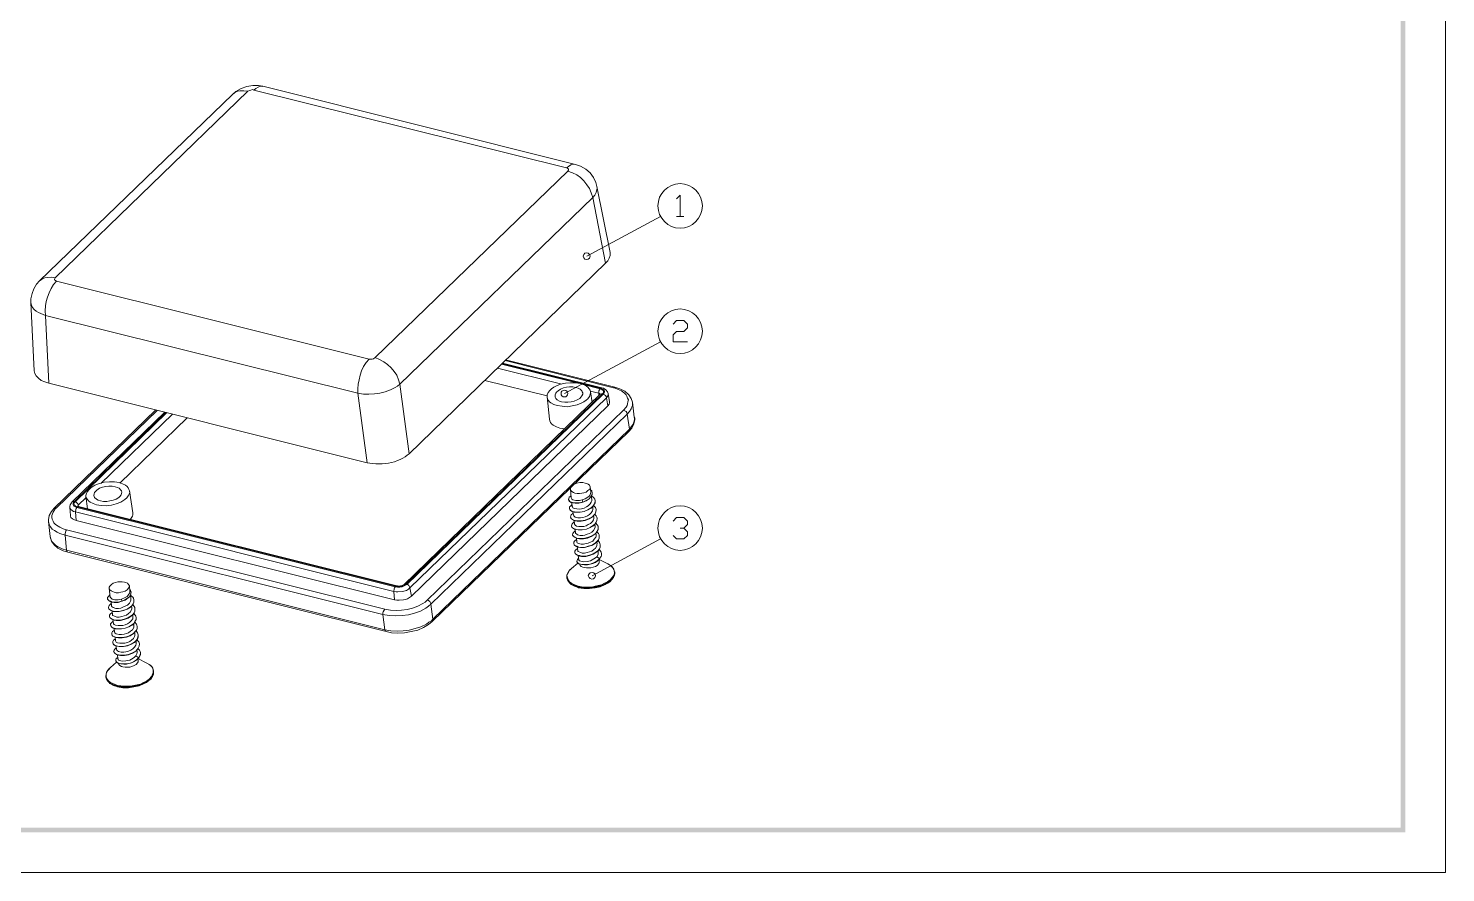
# Model space of a CAD drawing. Header units: millimetres. Extents: x 7 to 289, y 10 to 206.
# Drawn here: x 128.3 to 288.7, y 10.4 to 105.9 of the extents above; entities that cross this region are included whole.
import ezdxf

# ---------------------------------------------------------------- set-up
doc = ezdxf.new("R2010")
doc.units = ezdxf.units.MM

msp = doc.modelspace()

# ---------------------------------------------------------------- hatches: boundary and pattern name
h = msp.add_hatch(color=7)
h.dxf.hatch_style = 2
h.paths.add_polyline_path([(284.133572, 201.540886), (283.625572, 201.032886), (284.133572, 14.977992)])
h = msp.add_hatch(color=7)
h.dxf.hatch_style = 2
h.paths.add_polyline_path([(283.625572, 201.032886), (284.133572, 14.977992), (283.625572, 15.485992)])
h = msp.add_hatch(color=7)
h.dxf.hatch_style = 2
h.paths.add_polyline_path([(284.133572, 14.977992), (283.625572, 15.485992), (11.888011, 14.977992)])
h = msp.add_hatch(color=7)
h.dxf.hatch_style = 2
h.paths.add_polyline_path([(283.625572, 15.485992), (11.888011, 14.977992), (11.888011, 15.485992)])

# ---------------------------------------------------------------- linework, layer by layer
at = {"color": 7, "lineweight": 0}
for points in [[(7.062011, 10.405992), (288.705678, 10.405992), (288.705678, 206.112992), (7.062011, 206.112992)], [(192.947572, 45.881219), (192.947572, 45.923553)]]:
    msp.add_lwpolyline(points, close=True, dxfattribs=at)
for points in [[(151.418572, 98.416886), (129.574572, 77.334886)], [(153.154239, 98.797886), (131.352572, 77.673553)], [(154.847572, 99.348219), (154.339572, 99.432886), (153.704572, 99.432886), (153.027239, 99.305886), (152.392239, 99.094219), (151.799572, 98.755553), (151.418572, 98.416886)], [(153.154239, 98.797886), (152.688572, 98.840219), (152.222906, 98.840219), (152.011239, 98.797886), (151.799572, 98.713219), (151.587906, 98.586219), (151.418572, 98.416886)], [(153.831572, 98.924886), (153.662239, 98.967219), (153.492906, 98.924886), (153.323572, 98.882553), (153.154239, 98.797886)], [(153.831572, 98.924886), (154.043239, 99.094219), (154.297239, 99.263553), (154.593572, 99.348219), (154.847572, 99.305886)], [(189.222239, 90.119553), (153.831572, 98.924886)], [(154.847572, 99.348219), (190.238239, 90.500553)], [(189.222239, 90.119553), (189.433906, 90.288886), (189.687906, 90.458219), (189.941906, 90.542886), (190.238239, 90.500553)], [(189.349239, 89.738553), (189.433906, 89.865553), (189.433906, 89.992553), (189.306906, 90.077219), (189.222239, 90.119553)], [(192.651239, 88.002886), (192.524239, 88.468553), (192.270239, 89.018886), (191.889239, 89.569219), (191.381239, 89.992553), (190.788572, 90.331219), (190.238239, 90.500553)], [(167.547572, 68.656553), (189.349239, 89.738553)], [(189.349239, 89.738553), (189.899572, 89.569219), (190.365239, 89.315219), (190.788572, 89.018886), (191.169572, 88.637886), (191.508239, 88.214553), (191.804572, 87.791219), (192.016239, 87.283219), (192.185572, 86.775219)], [(170.341572, 65.650886), (192.185572, 86.775219)], [(192.185572, 86.775219), (192.397239, 87.029219), (192.566572, 87.325553), (192.651239, 87.664219), (192.693572, 87.833553), (192.651239, 88.002886)], [(192.185572, 86.775219), (193.624906, 79.324553)], [(192.651239, 88.002886), (194.132906, 80.552219)], [(193.624906, 79.324553), (193.878906, 79.620886), (194.048239, 79.917219), (194.132906, 80.213553), (194.132906, 80.552219)], [(171.399906, 57.776886), (193.624906, 79.324553)], [(129.574572, 77.334886), (129.235906, 76.953886), (128.939572, 76.445886), (128.727906, 75.895553), (128.600906, 75.302886), (128.600906, 74.879553)], [(131.352572, 77.673553), (130.886906, 77.758219), (130.421239, 77.715886), (130.167239, 77.673553), (129.955572, 77.588886), (129.743906, 77.461886), (129.574572, 77.334886)], [(131.479572, 77.292553), (131.140906, 76.911553), (130.886906, 76.488219), (130.675239, 75.980219), (130.463572, 75.514553), (130.336572, 75.006553), (130.251906, 74.498553), (130.209572, 73.948219), (130.251906, 73.440219)], [(131.352572, 77.673553), (131.267906, 77.546553), (131.267906, 77.461886), (131.394906, 77.377219), (131.479572, 77.292553)], [(131.479572, 77.292553), (166.870239, 68.487219)], [(128.600906, 74.879553), (128.643239, 74.583219), (128.770239, 74.329219), (128.981906, 74.117553), (129.193572, 73.905886), (129.447572, 73.778886), (129.701572, 73.651886), (130.251906, 73.440219)], [(128.600906, 74.879553), (128.981906, 67.174886)], [(130.251906, 73.440219), (165.600239, 64.634886)], [(130.251906, 73.440219), (130.632906, 65.777886)], [(166.870239, 68.487219), (166.531572, 68.106219), (166.235239, 67.640553), (166.023572, 67.174886), (165.854239, 66.666886), (165.727239, 66.158886), (165.642572, 65.650886), (165.600239, 65.142886), (165.600239, 64.634886)], [(166.870239, 68.487219), (167.039572, 68.487219), (167.208906, 68.487219), (167.378239, 68.529553), (167.547572, 68.656553)], [(167.547572, 68.656553), (168.055572, 68.444886), (168.521239, 68.190886), (168.944572, 67.894553), (169.367906, 67.513553), (169.706572, 67.090219), (170.002906, 66.666886), (170.214572, 66.158886), (170.341572, 65.650886)], [(181.390572, 67.471219), (188.671906, 65.650886)], [(181.856239, 67.936886), (190.534572, 65.777886)], [(193.074572, 65.185219), (181.898572, 67.979219)], [(193.201572, 65.227553), (181.983239, 68.021553)], [(194.513906, 65.227553), (182.279572, 68.317886)], [(194.683239, 65.312219), (182.321906, 68.402553)], [(128.981906, 67.174886), (129.024239, 66.878553), (129.193572, 66.582219), (129.447572, 66.328219), (129.743906, 66.074219), (130.167239, 65.904886), (130.632906, 65.777886)], [(166.658572, 56.760886), (130.632906, 65.777886)], [(187.020906, 64.338553), (179.951239, 66.074219)], [(190.746239, 65.735553), (190.195906, 65.820219), (189.645572, 65.820219), (189.095239, 65.777886), (188.544906, 65.650886), (187.994572, 65.439219), (187.782906, 65.312219), (187.528906, 65.142886), (187.317239, 64.931219), (187.147906, 64.719553), (187.020906, 64.465553), (187.020906, 64.211553)], [(165.600239, 64.634886), (166.235239, 64.507886), (166.827906, 64.507886), (167.462906, 64.550219), (168.097906, 64.634886), (168.690572, 64.804219), (169.283239, 65.015886), (169.833572, 65.269886), (170.087572, 65.439219), (170.341572, 65.650886)], [(165.600239, 64.634886), (166.658572, 56.760886)], [(170.341572, 65.650886), (171.399906, 57.776886)], [(193.032239, 64.507886), (170.807239, 42.960219)], [(193.286239, 64.550219), (171.061239, 43.044886)], [(171.145906, 43.002553), (193.370906, 64.507886)], [(187.020906, 64.211553), (187.063239, 63.999886), (187.147906, 63.830553), (187.274906, 63.661219), (187.444239, 63.534219), (187.782906, 63.364886), (188.163906, 63.237886)], [(187.274906, 61.713886), (187.020906, 64.211553)], [(190.280572, 65.269886), (189.941906, 65.354553), (189.560906, 65.354553), (189.222239, 65.312219), (188.883572, 65.227553), (188.544906, 65.100553), (188.248572, 64.888886), (188.079239, 64.761886), (187.994572, 64.634886), (187.909906, 64.465553), (187.909906, 64.296219)], [(187.909906, 64.296219), (187.909906, 64.169219), (187.994572, 64.042219), (188.163906, 63.872886), (188.417906, 63.745886), (188.629572, 63.661219)], [(188.163906, 63.237886), (188.714239, 63.153219), (189.306906, 63.110886), (189.857239, 63.195553), (190.407572, 63.322553), (190.957906, 63.534219), (191.169572, 63.661219), (191.423572, 63.830553), (191.635239, 63.999886), (191.804572, 64.253886), (191.889239, 64.507886), (191.931572, 64.634886), (191.931572, 64.804219)], [(188.629572, 63.661219), (189.010572, 63.618886), (189.349239, 63.618886), (189.730239, 63.661219), (190.068906, 63.745886), (190.407572, 63.872886), (190.703906, 64.042219), (190.830906, 64.169219), (190.957906, 64.338553), (191.042572, 64.507886), (191.042572, 64.677219)], [(191.042572, 64.677219), (191.000239, 64.804219), (190.957906, 64.888886), (190.746239, 65.100553), (190.534572, 65.185219), (190.280572, 65.269886)], [(191.931572, 64.804219), (191.889239, 64.973553), (191.762239, 65.142886), (191.635239, 65.312219), (191.465906, 65.439219), (191.127239, 65.608553), (190.746239, 65.735553)], [(190.957906, 65.650886), (193.032239, 65.142886)], [(191.889239, 64.846553), (192.862906, 64.634886)], [(192.100906, 63.576553), (191.931572, 64.804219)], [(193.032239, 65.142886), (192.947572, 65.015886), (192.862906, 64.888886), (192.862906, 64.634886)], [(192.862906, 64.634886), (192.947572, 64.592553), (193.032239, 64.507886)], [(192.862906, 64.634886), (192.862906, 64.338553)], [(193.032239, 65.142886), (193.201572, 65.058219), (193.370906, 64.931219), (193.413239, 64.846553), (193.413239, 64.719553), (193.370906, 64.634886), (193.286239, 64.550219)], [(193.286239, 64.550219), (193.159239, 64.550219), (193.032239, 64.507886)], [(193.074572, 64.507886), (193.032239, 64.507886)], [(193.074572, 65.185219), (193.116906, 65.227553), (193.201572, 65.227553)], [(193.286239, 65.100553), (193.074572, 65.185219)], [(194.090572, 63.661219), (193.921239, 64.592553), (193.836572, 64.804219), (193.667239, 65.015886), (193.413239, 65.185219), (193.201572, 65.227553)], [(193.370906, 64.507886), (193.455572, 64.677219), (193.497906, 64.804219), (193.455572, 64.973553), (193.286239, 65.100553)], [(193.370906, 64.507886), (193.497906, 64.465553), (193.624906, 64.380886), (193.709572, 64.253886), (193.751906, 64.126886)], [(193.751906, 64.126886), (193.878906, 64.338553), (193.921239, 64.465553), (193.921239, 64.592553)], [(194.513906, 65.227553), (194.598572, 65.312219), (194.683239, 65.312219)], [(194.640906, 65.227553), (194.513906, 65.227553)], [(195.656906, 62.729886), (195.953239, 63.068553), (196.080239, 63.237886), (196.122572, 63.449553), (196.164906, 63.661219), (196.207239, 63.872886), (196.122572, 64.084553), (196.037906, 64.296219), (195.953239, 64.465553), (195.783906, 64.634886), (195.445239, 64.888886), (195.064239, 65.058219), (194.640906, 65.227553)], [(196.672906, 63.618886), (196.545906, 64.042219), (196.249572, 64.465553), (195.826239, 64.846553), (195.233572, 65.142886), (194.683239, 65.312219)], [(142.697906, 62.729886), (131.225572, 51.638553)], [(142.867239, 62.687553), (131.479572, 51.680886)], [(171.484572, 42.621553), (193.751906, 64.126886)], [(193.878906, 63.195553), (171.653906, 41.690219)], [(173.431906, 41.224553), (195.656906, 62.729886)], [(193.878906, 63.195553), (193.751906, 64.126886)], [(194.090572, 63.661219), (194.090572, 63.534219), (194.048239, 63.407219), (193.878906, 63.195553)], [(195.656906, 62.729886), (195.826239, 62.645219), (195.953239, 62.560553), (196.037906, 62.433553), (196.080239, 62.264219)], [(196.080239, 62.264219), (196.334239, 62.560553), (196.545906, 62.856886), (196.672906, 63.237886), (196.672906, 63.407219), (196.672906, 63.618886)], [(196.884572, 61.925553), (196.672906, 63.618886)], [(143.756239, 62.475886), (133.257572, 52.358219)], [(143.883239, 62.433553), (133.511572, 52.400553)], [(133.596239, 52.358219), (143.967906, 62.433553)], [(136.517239, 54.432553), (144.602906, 62.264219)], [(146.296239, 61.840886), (138.676239, 54.474886)], [(173.855239, 40.758886), (196.080239, 62.264219)], [(187.274906, 61.713886), (187.317239, 61.502219), (187.401906, 61.332886), (187.528906, 61.163553), (187.698239, 61.036553), (188.079239, 60.824886), (188.460239, 60.697886)], [(196.334239, 60.570886), (196.080239, 62.264219)], [(196.249572, 60.316886), (196.588239, 60.697886), (196.842239, 61.163553), (196.926906, 61.671553), (196.884572, 61.925553)], [(196.926906, 61.798553), (196.884572, 61.459886), (196.757572, 61.121219), (196.545906, 60.824886), (196.334239, 60.570886)], [(196.926906, 61.798553), (196.884572, 61.925553)], [(196.249572, 60.316886), (174.024572, 38.811553)], [(196.334239, 60.570886), (174.066906, 39.065553)], [(188.460239, 60.697886), (189.052906, 60.613219)], [(196.249572, 60.316886), (196.334239, 60.443886), (196.334239, 60.570886)], [(166.658572, 56.760886), (166.954906, 56.718553), (167.293572, 56.676219), (167.632239, 56.633886), (168.013239, 56.633886), (168.351906, 56.633886), (168.732906, 56.676219), (169.071572, 56.718553), (169.410239, 56.803219), (169.748906, 56.887886), (170.087572, 57.014886), (170.383906, 57.141886), (170.680239, 57.268886), (170.934239, 57.438219), (171.188239, 57.607553), (171.399906, 57.776886)], [(138.591572, 54.517219), (138.041239, 54.601886), (137.490906, 54.601886), (136.898239, 54.559553), (136.347906, 54.432553), (135.839906, 54.220886), (135.585906, 54.093886), (135.374239, 53.924553), (135.162572, 53.712886), (134.993239, 53.501219), (134.866239, 53.247219), (134.823906, 52.993219)], [(134.823906, 52.993219), (134.866239, 52.781553), (134.993239, 52.612219), (135.120239, 52.442886), (135.289572, 52.315886), (135.628239, 52.146553), (136.009239, 52.019553)], [(134.993239, 51.553886), (134.823906, 52.993219)], [(138.125906, 54.051553), (137.787239, 54.136219), (137.406239, 54.136219), (137.067572, 54.093886), (136.686572, 54.009219), (136.347906, 53.882219), (136.051572, 53.670553), (135.924572, 53.543553), (135.797572, 53.416553), (135.755239, 53.247219), (135.712906, 53.077886)], [(135.712906, 53.077886), (135.755239, 52.950886), (135.797572, 52.823886), (136.009239, 52.654553), (136.220906, 52.527553), (136.474906, 52.442886)], [(136.009239, 52.019553), (136.559572, 51.934886), (137.109906, 51.892553), (137.702572, 51.977219), (138.252906, 52.104219), (138.760906, 52.315886), (139.014906, 52.442886), (139.226572, 52.612219), (139.438239, 52.781553), (139.607572, 53.035553), (139.734572, 53.289553), (139.776906, 53.416553), (139.734572, 53.585886)], [(136.474906, 52.442886), (136.813572, 52.400553), (137.194572, 52.400553), (137.533239, 52.442886), (137.914239, 52.527553), (138.252906, 52.654553), (138.549239, 52.823886), (138.676239, 52.950886), (138.803239, 53.120219), (138.845572, 53.289553), (138.887906, 53.458886)], [(138.887906, 53.458886), (138.845572, 53.585886), (138.760906, 53.670553), (138.591572, 53.882219), (138.379906, 53.966886), (138.125906, 54.051553)], [(139.734572, 53.585886), (139.692239, 53.755219), (139.607572, 53.924553), (139.480572, 54.093886), (139.311239, 54.220886), (138.972572, 54.390219), (138.591572, 54.517219)], [(140.115572, 51.088219), (139.734572, 53.585886)], [(189.730239, 53.035553), (189.518572, 52.866219), (189.476239, 52.739219), (189.433906, 52.612219)], [(189.476239, 52.569886), (189.518572, 52.485219), (189.603239, 52.400553), (189.772572, 52.315886), (189.984239, 52.231219), (190.195906, 52.231219), (190.619239, 52.231219), (191.042572, 52.315886), (191.423572, 52.485219), (191.762239, 52.696886), (191.889239, 52.823886), (192.016239, 52.993219), (192.100906, 53.162553), (192.100906, 53.374219)], [(189.645572, 53.797553), (189.645572, 53.924553)], [(190.153572, 53.331886), (189.984239, 53.416553), (189.814906, 53.501219), (189.687906, 53.628219), (189.645572, 53.797553)], [(189.730239, 52.781553), (189.645572, 53.797553)], [(190.068906, 54.347886), (190.365239, 54.474886), (190.703906, 54.517219), (191.042572, 54.517219), (191.338906, 54.474886)], [(190.153572, 53.331886), (190.407572, 53.289553), (190.661572, 53.289553), (190.957906, 53.331886), (191.169572, 53.374219), (191.423572, 53.458886), (191.635239, 53.628219), (191.846906, 53.797553), (191.889239, 53.924553), (191.889239, 54.051553)], [(191.973906, 53.458886), (191.931572, 53.289553), (191.889239, 53.120219), (191.762239, 52.993219), (191.635239, 52.866219), (191.338906, 52.696886), (191.000239, 52.569886)], [(191.042572, 52.315886), (191.423572, 52.442886), (191.762239, 52.696886), (191.889239, 52.823886), (192.016239, 52.993219), (192.100906, 53.162553), (192.100906, 53.374219)], [(191.889239, 54.051553), (191.804572, 54.220886), (191.677572, 54.347886), (191.508239, 54.432553), (191.338906, 54.474886)], [(191.973906, 53.458886), (191.889239, 54.051553)], [(192.100906, 53.374219), (192.058572, 53.585886), (191.931572, 53.712886)], [(192.439572, 52.485219), (192.397239, 52.654553), (192.312572, 52.781553), (192.185572, 52.908553), (192.016239, 53.035553)], [(192.058572, 52.612219), (192.016239, 52.993219)], [(192.100906, 53.374219), (192.143239, 53.374219)], [(131.225572, 51.638553), (130.929239, 51.257553), (130.675239, 50.791886), (130.590572, 50.326219), (130.590572, 50.114553)], [(131.352572, 51.553886), (131.098572, 51.172886), (131.056239, 51.003553), (130.971572, 50.791886), (130.971572, 50.580219), (131.013906, 50.368553), (131.098572, 50.156886), (131.183239, 49.987553), (131.352572, 49.818219), (131.479572, 49.691219), (131.860572, 49.479553), (132.241572, 49.310219), (132.622572, 49.183219)], [(131.479572, 51.680886), (131.352572, 51.680886), (131.225572, 51.638553)], [(131.479572, 51.680886), (131.352572, 51.553886)], [(133.257572, 52.358219), (133.172906, 52.231219), (133.045906, 52.019553), (133.003572, 51.807886), (133.003572, 51.723219)], [(133.003572, 51.723219), (133.045906, 51.638553), (133.088239, 51.511553), (133.257572, 51.384553), (133.426906, 51.257553), (133.638572, 51.215219)], [(133.003572, 51.723219), (133.088239, 50.791886)], [(133.511572, 52.400553), (133.384572, 52.400553), (133.257572, 52.358219)], [(133.511572, 52.400553), (133.426906, 52.273553), (133.384572, 52.188886), (133.384572, 52.061886), (133.426906, 51.934886), (133.469239, 51.850219), (133.596239, 51.807886), (133.807906, 51.723219)], [(133.850239, 51.765553), (133.638572, 51.850219), (133.511572, 51.977219), (133.469239, 52.104219), (133.469239, 52.188886), (133.511572, 52.273553), (133.596239, 52.358219)], [(133.596239, 52.358219), (133.723239, 52.315886), (133.807906, 52.231219), (133.892572, 52.104219), (133.934906, 51.977219)], [(133.807906, 51.723219), (133.723239, 51.596219), (133.680906, 51.469219), (133.638572, 51.215219)], [(133.807906, 51.723219), (169.833572, 42.748553)], [(133.850239, 51.765553), (133.934906, 51.807886), (133.977239, 51.807886)], [(133.850239, 51.765553), (133.892572, 51.765553)], [(169.875906, 42.790886), (133.850239, 51.765553)], [(133.934906, 51.977219), (133.892572, 51.892553), (133.892572, 51.850219)], [(133.977239, 51.807886), (133.892572, 51.850219)], [(133.892572, 51.850219), (133.934906, 51.850219)], [(133.934906, 51.977219), (134.866239, 52.823886)], [(133.934906, 51.977219), (133.977239, 51.807886)], [(170.002906, 42.833219), (133.977239, 51.807886)], [(189.433906, 52.612219), (189.476239, 52.569886)], [(189.476239, 52.612219), (189.476239, 52.485219), (189.560906, 52.400553), (189.730239, 52.273553), (189.941906, 52.231219), (190.195906, 52.188886), (190.619239, 52.188886), (191.042572, 52.315886)], [(189.560906, 51.553886), (189.603239, 51.469219), (189.687906, 51.384553), (189.857239, 51.257553), (190.111239, 51.215219), (190.322906, 51.172886), (190.746239, 51.172886), (191.211906, 51.257553), (191.635239, 51.426886), (192.016239, 51.680886), (192.185572, 51.850219), (192.312572, 52.019553), (192.397239, 52.231219), (192.439572, 52.442886)], [(189.560906, 51.596219), (189.603239, 51.469219), (189.645572, 51.384553), (189.857239, 51.257553), (190.068906, 51.172886), (190.280572, 51.172886), (190.746239, 51.172886), (191.211906, 51.257553), (191.635239, 51.426886), (192.016239, 51.638553), (192.185572, 51.807886), (192.312572, 52.019553), (192.439572, 52.231219), (192.439572, 52.442886)], [(189.857239, 52.061886), (189.645572, 51.850219), (189.560906, 51.765553), (189.560906, 51.596219)], [(189.560906, 51.596219), (189.560906, 51.553886)], [(189.687906, 50.580219), (189.730239, 50.495553), (189.772572, 50.410886), (189.984239, 50.283886), (190.195906, 50.241553), (190.407572, 50.199219), (190.873239, 50.199219), (191.338906, 50.283886), (191.762239, 50.453219), (192.143239, 50.664886), (192.312572, 50.834219), (192.439572, 51.003553), (192.524239, 51.215219), (192.566572, 51.469219)], [(189.687906, 50.580219), (189.687906, 50.495553), (189.772572, 50.410886), (189.984239, 50.283886), (190.195906, 50.199219), (190.407572, 50.156886), (190.873239, 50.156886), (191.338906, 50.241553), (191.762239, 50.410886), (192.143239, 50.664886), (192.312572, 50.834219), (192.439572, 51.003553), (192.524239, 51.215219), (192.566572, 51.469219)], [(190.280572, 52.485219), (189.941906, 52.569886), (189.814906, 52.654553), (189.772572, 52.739219), (189.730239, 52.781553)], [(189.857239, 51.807886), (189.814906, 52.273553)], [(190.365239, 51.553886), (190.068906, 51.596219), (189.941906, 51.680886), (189.899572, 51.765553), (189.857239, 51.807886)], [(191.000239, 52.569886), (190.661572, 52.485219), (190.280572, 52.485219)], [(190.365239, 51.553886), (190.661572, 51.511553), (190.915572, 51.553886), (191.211906, 51.638553), (191.465906, 51.765553), (191.677572, 51.892553), (191.889239, 52.104219), (192.016239, 52.315886), (192.058572, 52.442886), (192.058572, 52.612219)], [(192.185572, 51.596219), (192.185572, 51.469219), (192.143239, 51.342219), (192.016239, 51.088219), (191.804572, 50.918886), (191.592906, 50.749553), (191.338906, 50.664886), (191.042572, 50.580219), (190.788572, 50.537886), (190.492239, 50.537886)], [(191.000239, 52.569886), (191.042572, 52.315886)], [(191.042572, 52.315886), (191.084906, 52.315886)], [(191.042572, 52.315886), (191.084906, 52.315886)], [(191.042572, 52.315886), (191.084906, 52.315886)], [(192.185572, 51.596219), (192.185572, 51.765553)], [(192.566572, 51.469219), (192.524239, 51.596219), (192.481906, 51.723219), (192.270239, 51.934886)], [(192.439572, 52.442886), (192.439572, 52.485219)], [(192.566572, 51.469219), (192.608906, 51.469219)], [(130.590572, 50.114553), (130.675239, 49.818219), (130.802239, 49.521886), (131.013906, 49.267886), (131.267906, 49.098553), (131.564239, 48.929219), (131.860572, 48.759886), (132.453239, 48.590553)], [(130.759906, 48.421219), (130.590572, 50.114553)], [(133.723239, 50.241553), (133.511572, 50.326219), (133.299906, 50.410886), (133.130572, 50.580219), (133.088239, 50.707219), (133.088239, 50.791886)], [(133.638572, 51.215219), (169.664239, 42.198219)], [(133.723239, 50.241553), (133.638572, 51.215219)], [(169.748906, 41.266886), (133.723239, 50.241553)], [(139.861572, 50.368553), (139.946239, 50.495553), (140.073239, 50.707219), (140.115572, 50.876553), (140.115572, 51.088219)], [(189.941906, 51.045886), (189.730239, 50.876553), (189.687906, 50.749553), (189.645572, 50.622553)], [(189.645572, 50.622553), (189.687906, 50.580219)], [(189.772572, 49.606553), (189.814906, 49.479553), (189.899572, 49.394886), (190.111239, 49.310219), (190.322906, 49.225553), (190.534572, 49.183219), (191.000239, 49.183219), (191.465906, 49.267886), (191.889239, 49.437219), (192.270239, 49.691219), (192.439572, 49.860553), (192.566572, 50.029886), (192.651239, 50.241553), (192.693572, 50.453219)], [(189.772572, 49.606553), (189.814906, 49.479553), (189.899572, 49.394886), (190.111239, 49.267886), (190.322906, 49.225553), (190.534572, 49.183219), (191.000239, 49.183219), (191.465906, 49.267886), (191.889239, 49.437219), (192.270239, 49.648886), (192.439572, 49.818219), (192.566572, 50.029886), (192.651239, 50.241553), (192.693572, 50.453219)], [(190.068906, 50.072219), (189.857239, 49.860553), (189.814906, 49.775886), (189.772572, 49.606553)], [(189.984239, 50.834219), (189.941906, 51.215219)], [(189.984239, 50.834219), (190.026572, 50.749553), (190.068906, 50.707219), (190.195906, 50.622553), (190.492239, 50.537886)], [(190.111239, 49.818219), (190.068906, 50.241553)], [(190.111239, 49.818219), (190.153572, 49.775886), (190.195906, 49.691219), (190.322906, 49.606553), (190.619239, 49.564219)], [(190.619239, 49.564219), (190.915572, 49.564219), (191.169572, 49.564219), (191.423572, 49.648886), (191.677572, 49.775886), (191.931572, 49.902886), (192.143239, 50.114553), (192.270239, 50.326219), (192.312572, 50.453219), (192.312572, 50.622553)], [(192.312572, 50.622553), (192.270239, 50.791886)], [(192.693572, 50.495553), (192.651239, 50.622553), (192.566572, 50.749553), (192.397239, 50.918886)], [(192.439572, 49.606553), (192.397239, 49.818219)], [(192.693572, 49.733553), (192.524239, 49.945219)], [(192.693572, 50.453219), (192.693572, 50.495553)], [(192.778239, 49.479553), (192.778239, 49.606553), (192.693572, 49.733553)], [(130.886906, 48.040219), (130.802239, 48.209553), (130.759906, 48.421219)], [(130.759906, 48.421219), (130.929239, 47.913219), (131.225572, 47.489886), (131.648906, 47.108886), (132.241572, 46.812553)], [(132.622572, 49.183219), (132.537906, 49.056219), (132.495572, 48.886886), (132.453239, 48.759886), (132.453239, 48.590553)], [(132.453239, 48.590553), (168.436572, 39.615886)], [(132.622572, 46.897219), (132.453239, 48.590553)], [(132.622572, 49.183219), (168.648239, 40.208553)], [(189.772572, 49.606553), (189.814906, 49.606553)], [(189.899572, 48.590553), (189.984239, 48.463553), (190.068906, 48.378886), (190.238239, 48.294219), (190.449906, 48.209553), (190.703906, 48.209553), (191.127239, 48.209553), (191.592906, 48.294219), (192.016239, 48.463553), (192.397239, 48.675219), (192.566572, 48.844553), (192.693572, 49.013886), (192.778239, 49.225553), (192.778239, 49.479553)], [(189.899572, 48.590553), (189.941906, 48.505886), (190.026572, 48.421219), (190.195906, 48.294219), (190.449906, 48.209553), (190.661572, 48.167219), (191.127239, 48.167219), (191.592906, 48.251886), (192.016239, 48.421219), (192.397239, 48.675219), (192.566572, 48.844553), (192.693572, 49.013886), (192.778239, 49.225553), (192.778239, 49.479553)], [(190.195906, 49.056219), (189.984239, 48.886886), (189.941906, 48.759886), (189.899572, 48.632886)], [(189.899572, 48.632886), (189.899572, 48.590553)], [(190.026572, 47.616886), (190.068906, 47.489886), (190.153572, 47.405219), (190.365239, 47.320553), (190.576906, 47.235886), (190.788572, 47.193553), (191.254239, 47.193553), (191.677572, 47.320553), (192.100906, 47.447553), (192.481906, 47.701553), (192.651239, 47.870886), (192.820572, 48.040219), (192.905239, 48.251886), (192.905239, 48.463553)], [(190.026572, 47.616886), (190.068906, 47.489886), (190.153572, 47.405219), (190.322906, 47.278219), (190.534572, 47.235886), (190.788572, 47.193553), (191.254239, 47.193553), (191.677572, 47.278219), (192.143239, 47.447553), (192.524239, 47.701553), (192.693572, 47.828553), (192.820572, 48.040219), (192.905239, 48.251886), (192.905239, 48.463553)], [(190.238239, 48.844553), (190.195906, 49.225553)], [(190.746239, 48.548219), (190.449906, 48.632886), (190.322906, 48.717553), (190.238239, 48.759886), (190.238239, 48.844553)], [(190.365239, 47.828553), (190.322906, 48.251886)], [(190.746239, 48.548219), (191.042572, 48.548219), (191.296572, 48.590553), (191.550572, 48.675219), (191.804572, 48.759886), (192.058572, 48.929219), (192.270239, 49.098553), (192.397239, 49.352553), (192.439572, 49.479553), (192.439572, 49.606553)], [(190.873239, 47.574553), (191.127239, 47.574553), (191.423572, 47.616886), (191.677572, 47.659219), (191.931572, 47.786219), (192.185572, 47.913219), (192.354906, 48.124886), (192.524239, 48.336553), (192.566572, 48.463553), (192.566572, 48.632886)], [(192.566572, 48.632886), (192.524239, 48.802219)], [(192.905239, 48.505886), (192.905239, 48.632886), (192.820572, 48.759886), (192.651239, 48.971553)], [(192.778239, 49.479553), (192.820572, 49.479553)], [(192.905239, 48.463553), (192.905239, 48.505886)], [(132.622572, 46.897219), (132.114572, 47.024219), (131.606572, 47.278219), (131.394906, 47.447553), (131.183239, 47.616886), (131.013906, 47.828553), (130.886906, 48.040219)], [(132.241572, 46.812553), (132.791906, 46.643219)], [(132.791906, 46.643219), (132.707239, 46.685553), (132.664906, 46.727886), (132.622572, 46.897219)], [(168.648239, 37.880219), (132.622572, 46.897219)], [(132.791906, 46.643219), (168.817572, 37.668553), (169.410239, 37.541553), (170.129906, 37.499219), (170.891906, 37.541553), (171.611572, 37.668553), (172.373572, 37.837886), (173.008572, 38.134219), (173.601239, 38.472886), (174.024572, 38.811553)], [(190.322906, 48.082553), (190.111239, 47.913219), (190.026572, 47.786219), (190.026572, 47.616886)], [(190.026572, 47.616886), (190.068906, 47.616886)], [(190.153572, 46.600886), (190.195906, 46.516219), (190.280572, 46.431553), (190.449906, 46.304553), (190.703906, 46.262219), (190.915572, 46.219886), (191.381239, 46.219886), (191.804572, 46.304553), (192.227906, 46.473886), (192.608906, 46.685553), (192.778239, 46.854886), (192.947572, 47.024219), (193.032239, 47.235886), (193.032239, 47.489886)], [(190.153572, 46.600886), (190.195906, 46.516219), (190.280572, 46.431553), (190.449906, 46.304553), (190.661572, 46.219886), (190.915572, 46.177553), (191.381239, 46.177553), (191.804572, 46.262219), (192.227906, 46.431553), (192.651239, 46.685553), (192.820572, 46.854886), (192.947572, 47.024219), (193.032239, 47.235886), (193.032239, 47.489886)], [(190.449906, 47.066553), (190.238239, 46.897219), (190.153572, 46.770219), (190.153572, 46.643219)], [(190.153572, 46.643219), (190.153572, 46.600886)], [(190.873239, 47.574553), (190.576906, 47.616886), (190.407572, 47.701553), (190.365239, 47.786219), (190.365239, 47.828553)], [(190.492239, 46.854886), (190.407572, 47.278219)], [(191.000239, 46.558553), (190.703906, 46.643219), (190.534572, 46.727886), (190.492239, 46.770219), (190.492239, 46.854886)], [(192.693572, 47.616886), (192.651239, 47.489886), (192.651239, 47.362886), (192.481906, 47.108886), (192.312572, 46.939553), (192.058572, 46.770219), (191.804572, 46.685553), (191.550572, 46.600886), (191.254239, 46.558553), (191.000239, 46.558553)], [(192.693572, 47.616886), (192.651239, 47.786219)], [(192.778239, 46.643219), (192.778239, 46.516219), (192.778239, 46.389219), (192.651239, 46.135219)], [(193.032239, 47.489886), (192.989906, 47.616886), (192.947572, 47.743886), (192.778239, 47.955553)], [(192.778239, 46.643219), (192.778239, 46.812553)], [(193.159239, 46.516219), (193.116906, 46.643219), (193.074572, 46.770219), (192.905239, 46.981886)], [(193.032239, 47.489886), (193.074572, 47.489886)], [(189.772572, 44.822886), (190.492239, 45.415553)], [(190.576906, 45.965886), (190.449906, 45.838886), (190.407572, 45.711886), (190.365239, 45.627219)], [(190.365239, 45.584886), (190.492239, 45.457886), (190.619239, 45.330886), (190.957906, 45.246219), (191.338906, 45.246219), (191.677572, 45.246219), (192.016239, 45.330886), (192.354906, 45.500219), (192.693572, 45.669553), (192.947572, 45.881219)], [(190.365239, 45.627219), (190.365239, 45.584886)], [(190.365239, 45.584886), (190.407572, 45.500219), (190.492239, 45.415553), (190.661572, 45.330886)], [(190.619239, 45.796553), (190.534572, 46.262219)], [(193.878906, 45.330886), (194.217572, 45.119219), (194.344572, 44.992219), (194.471572, 44.865219), (194.556239, 44.695886), (194.598572, 44.526553), (194.640906, 44.314886), (194.598572, 44.145553), (194.513906, 43.976219), (194.386906, 43.806886), (194.132906, 43.510553), (193.836572, 43.298886), (193.497906, 43.129553), (193.159239, 42.960219), (192.778239, 42.875553), (192.439572, 42.790886), (192.058572, 42.706219), (191.677572, 42.706219), (191.296572, 42.706219), (190.915572, 42.748553), (190.534572, 42.790886)], [(191.127239, 45.542553), (190.830906, 45.627219), (190.661572, 45.669553), (190.619239, 45.754219), (190.619239, 45.796553)], [(190.661572, 45.330886), (190.957906, 45.246219), (191.254239, 45.203886), (191.592906, 45.203886), (191.889239, 45.288553), (192.185572, 45.373219), (192.481906, 45.500219), (192.735906, 45.669553), (192.947572, 45.881219)], [(191.211906, 44.907553), (191.042572, 44.949886), (190.873239, 45.034553), (190.746239, 45.161553), (190.661572, 45.288553)], [(192.651239, 46.135219), (192.481906, 46.008219), (192.312572, 45.881219), (191.931572, 45.669553), (191.550572, 45.584886), (191.127239, 45.542553)], [(191.211906, 44.907553), (191.465906, 44.865219), (191.719906, 44.865219), (191.973906, 44.865219), (192.227906, 44.949886), (192.481906, 45.034553), (192.693572, 45.161553), (192.862906, 45.373219), (192.905239, 45.457886), (192.905239, 45.627219)], [(192.651239, 46.135219), (192.947572, 45.923553)], [(192.905239, 45.627219), (192.905239, 45.838886)], [(193.878906, 45.330886), (192.905239, 45.838886)], [(192.947572, 45.923553), (193.116906, 46.177553), (193.159239, 46.304553), (193.159239, 46.473886)], [(192.947572, 45.923553), (193.116906, 46.177553), (193.159239, 46.304553), (193.159239, 46.431553)], [(192.947572, 45.923553), (192.947572, 45.881219)], [(193.159239, 46.431553), (193.159239, 46.516219)], [(194.640906, 44.441886), (194.556239, 44.738219), (194.386906, 44.992219), (194.175239, 45.161553), (193.878906, 45.330886)], [(189.772572, 44.822886), (189.560906, 44.611219), (189.391572, 44.357219), (189.264572, 44.103219), (189.264572, 43.764553)], [(190.534572, 42.790886), (190.026572, 43.002553), (189.772572, 43.129553), (189.560906, 43.298886), (189.391572, 43.510553), (189.306906, 43.764553), (189.264572, 44.018553), (189.349239, 44.272553)], [(189.264572, 43.764553), (189.264572, 43.722219)], [(189.264572, 43.722219), (189.264572, 43.764553)], [(190.534572, 42.663886), (190.111239, 42.833219), (189.730239, 43.044886), (189.560906, 43.171886), (189.433906, 43.341219), (189.306906, 43.510553), (189.264572, 43.722219)], [(190.534572, 42.748553), (190.111239, 42.875553), (189.772572, 43.044886), (189.603239, 43.214219), (189.433906, 43.341219), (189.306906, 43.510553), (189.264572, 43.722219)], [(189.264572, 43.722219), (189.306906, 43.510553), (189.433906, 43.341219), (189.560906, 43.171886), (189.730239, 43.002553), (190.111239, 42.790886), (190.534572, 42.663886)], [(189.349239, 44.272553), (189.476239, 44.484219)], [(189.349239, 44.272553), (189.391572, 44.272553)], [(189.518572, 44.568886), (189.476239, 44.484219)], [(189.772572, 44.822886), (189.645572, 44.695886), (189.518572, 44.568886)], [(194.683239, 44.399553), (194.683239, 44.230219), (194.640906, 44.060886), (194.513906, 43.806886), (194.344572, 43.552886), (194.090572, 43.341219), (193.836572, 43.171886), (193.582572, 43.002553), (192.989906, 42.790886), (192.397239, 42.663886), (191.762239, 42.579219), (191.169572, 42.579219), (190.534572, 42.663886)], [(194.640906, 44.399553), (194.640906, 44.230219), (194.640906, 44.103219), (194.471572, 43.806886), (194.302239, 43.552886), (194.048239, 43.383553), (193.794239, 43.214219), (193.540239, 43.044886), (192.947572, 42.833219), (192.354906, 42.706219), (191.762239, 42.621553), (191.127239, 42.621553), (190.534572, 42.748553)], [(190.576906, 42.621553), (191.169572, 42.536886), (191.804572, 42.536886), (192.439572, 42.621553), (193.032239, 42.748553), (193.582572, 43.002553), (193.878906, 43.129553), (194.132906, 43.341219), (194.344572, 43.552886), (194.513906, 43.806886), (194.640906, 44.060886), (194.683239, 44.230219), (194.683239, 44.399553)], [(194.640906, 44.399553), (194.640906, 44.441886)], [(194.683239, 44.399553), (194.640906, 44.441886)], [(137.279239, 41.351553), (137.321572, 41.266886), (137.406239, 41.182219), (137.617906, 41.097553), (137.787239, 41.012886), (138.041239, 41.012886), (138.464572, 41.012886), (138.887906, 41.097553), (139.226572, 41.266886), (139.565239, 41.478553), (139.734572, 41.605553), (139.819239, 41.774886), (139.903906, 41.944219), (139.946239, 42.155886)], [(137.533239, 41.817219), (137.363906, 41.647886), (137.279239, 41.520886), (137.279239, 41.393886)], [(137.448572, 42.579219), (137.448572, 42.706219), (137.533239, 42.790886), (137.702572, 43.002553), (137.914239, 43.129553), (138.168239, 43.214219), (138.422239, 43.298886), (138.676239, 43.298886), (138.930239, 43.298886), (139.184239, 43.256553)], [(137.998906, 42.113553), (137.829572, 42.198219), (137.660239, 42.282886), (137.533239, 42.409886), (137.448572, 42.579219)], [(137.575572, 41.563219), (137.448572, 42.579219)], [(137.998906, 42.113553), (138.252906, 42.071219), (138.506906, 42.071219), (138.760906, 42.113553), (139.014906, 42.155886), (139.268906, 42.240553), (139.480572, 42.409886), (139.649906, 42.579219), (139.692239, 42.706219), (139.734572, 42.833219)], [(139.776906, 42.240553), (139.776906, 42.071219), (139.692239, 41.901886), (139.607572, 41.774886), (139.480572, 41.647886), (139.184239, 41.478553), (138.845572, 41.351553)], [(138.887906, 41.097553), (139.268906, 41.224553), (139.607572, 41.478553), (139.734572, 41.605553), (139.861572, 41.774886), (139.903906, 41.944219), (139.946239, 42.155886)], [(139.734572, 42.833219), (139.649906, 43.002553), (139.522906, 43.129553), (139.353572, 43.214219), (139.184239, 43.256553)], [(139.776906, 42.240553), (139.734572, 42.833219)], [(139.903906, 42.155886), (139.861572, 42.367553), (139.776906, 42.494553)], [(140.242572, 41.266886), (140.200239, 41.436219), (140.115572, 41.563219), (139.988572, 41.690219), (139.861572, 41.817219)], [(139.903906, 41.393886), (139.861572, 41.774886)], [(139.946239, 42.155886), (139.903906, 42.155886)], [(169.833572, 42.748553), (169.748906, 42.621553), (169.706572, 42.494553), (169.664239, 42.198219)], [(169.664239, 42.198219), (169.918239, 42.155886), (170.129906, 42.155886), (170.637906, 42.198219), (171.103572, 42.325219), (171.315239, 42.452219), (171.484572, 42.621553)], [(169.748906, 41.266886), (169.664239, 42.198219)], [(169.833572, 42.748553), (170.087572, 42.706219), (170.341572, 42.706219), (170.595572, 42.748553), (170.849572, 42.833219)], [(169.875906, 42.790886), (169.960572, 42.833219), (170.002906, 42.833219)], [(170.002906, 42.748553), (169.875906, 42.790886)], [(170.807239, 42.960219), (170.764906, 42.960219), (170.680239, 42.917886), (170.553239, 42.833219), (170.426239, 42.833219), (170.256906, 42.790886), (170.087572, 42.833219), (170.002906, 42.833219)], [(170.002906, 42.748553), (170.087572, 42.748553)], [(170.764906, 42.833219), (170.426239, 42.748553), (170.087572, 42.748553)], [(171.061239, 43.044886), (170.934239, 42.917886), (170.764906, 42.833219)], [(171.061239, 43.044886), (170.934239, 43.044886), (170.807239, 42.960219)], [(170.849572, 42.833219), (170.976572, 42.917886), (171.145906, 43.002553)], [(171.145906, 43.002553), (171.272906, 42.960219), (171.357572, 42.875553), (171.442239, 42.748553), (171.484572, 42.621553)], [(171.653906, 41.690219), (171.484572, 42.621553)], [(190.534572, 42.663886), (190.576906, 42.621553)], [(137.279239, 41.393886), (137.321572, 41.266886), (137.406239, 41.182219), (137.575572, 41.055219), (137.787239, 41.012886), (137.998906, 40.970553), (138.464572, 40.970553), (138.887906, 41.097553)], [(137.279239, 41.393886), (137.279239, 41.351553)], [(137.363906, 40.335553), (137.406239, 40.250886), (137.490906, 40.166219), (137.702572, 40.039219), (137.914239, 39.996886), (138.125906, 39.954553), (138.591572, 39.954553), (139.057239, 40.039219), (139.480572, 40.208553), (139.861572, 40.462553), (140.030906, 40.589553), (140.157906, 40.801219), (140.242572, 41.012886), (140.242572, 41.224553)], [(137.363906, 40.377886), (137.406239, 40.250886), (137.490906, 40.166219), (137.660239, 40.039219), (137.914239, 39.954553), (138.125906, 39.954553), (138.591572, 39.954553), (139.014906, 40.039219), (139.480572, 40.208553), (139.861572, 40.420219), (140.030906, 40.589553), (140.157906, 40.801219), (140.242572, 41.012886), (140.242572, 41.224553)], [(137.660239, 40.843553), (137.448572, 40.631886), (137.406239, 40.547219), (137.363906, 40.377886)], [(137.363906, 40.377886), (137.363906, 40.335553)], [(137.490906, 39.361886), (137.533239, 39.277219), (137.617906, 39.192553), (137.829572, 39.065553), (138.041239, 38.980886), (138.252906, 38.980886), (138.718572, 38.980886), (139.141906, 39.065553), (139.565239, 39.234886), (139.946239, 39.446553), (140.115572, 39.615886), (140.284906, 39.785219), (140.369572, 39.996886), (140.369572, 40.208553)], [(137.490906, 39.361886), (137.533239, 39.277219), (137.617906, 39.192553), (137.787239, 39.065553), (137.998906, 38.980886), (138.252906, 38.938553), (138.718572, 38.938553), (139.141906, 39.023219), (139.607572, 39.192553), (139.988572, 39.446553), (140.157906, 39.615886), (140.284906, 39.785219), (140.369572, 39.996886), (140.369572, 40.208553)], [(138.083572, 41.266886), (137.787239, 41.351553), (137.660239, 41.436219), (137.617906, 41.520886), (137.575572, 41.563219)], [(137.702572, 40.589553), (137.660239, 41.055219)], [(138.210572, 40.293219), (137.914239, 40.377886), (137.787239, 40.462553), (137.702572, 40.504886), (137.702572, 40.589553)], [(138.845572, 41.351553), (138.464572, 41.266886), (138.083572, 41.266886)], [(138.210572, 40.293219), (138.506906, 40.293219), (138.760906, 40.335553), (139.014906, 40.420219), (139.268906, 40.547219), (139.522906, 40.674219), (139.734572, 40.885886), (139.861572, 41.097553), (139.903906, 41.224553), (139.903906, 41.393886)], [(140.030906, 40.377886), (140.030906, 40.250886), (139.988572, 40.123886), (139.819239, 39.869886), (139.649906, 39.700553), (139.395906, 39.531219), (139.141906, 39.446553), (138.887906, 39.361886), (138.591572, 39.319553), (138.337572, 39.319553)], [(138.845572, 41.351553), (138.887906, 41.097553)], [(138.887906, 41.097553), (138.930239, 41.097553)], [(138.887906, 41.097553), (138.930239, 41.097553)], [(138.887906, 41.097553), (138.930239, 41.097553)], [(140.030906, 40.377886), (139.988572, 40.547219)], [(140.369572, 40.250886), (140.369572, 40.377886), (140.284906, 40.504886), (140.115572, 40.716553)], [(140.242572, 41.224553), (140.242572, 41.266886)], [(140.369572, 40.208553), (140.369572, 40.250886)], [(168.436572, 39.615886), (169.156239, 39.488886), (169.875906, 39.446553), (170.595572, 39.488886), (171.315239, 39.573553), (171.992572, 39.742886), (172.669906, 39.996886), (173.304906, 40.335553), (173.601239, 40.547219), (173.855239, 40.758886)], [(168.648239, 40.208553), (168.563572, 40.081553), (168.478906, 39.912219), (168.436572, 39.785219), (168.436572, 39.615886)], [(168.648239, 40.208553), (169.283239, 40.081553), (169.918239, 40.039219), (170.553239, 40.081553), (171.188239, 40.166219), (171.780906, 40.335553), (172.373572, 40.547219), (172.966239, 40.843553), (173.220239, 41.012886), (173.431906, 41.224553)], [(171.653906, 41.690219), (171.442239, 41.520886), (171.230572, 41.393886), (170.976572, 41.309219), (170.764906, 41.266886), (170.256906, 41.224553), (170.002906, 41.224553), (169.748906, 41.266886)], [(173.431906, 41.224553), (173.601239, 41.182219), (173.728239, 41.055219), (173.812906, 40.928219), (173.855239, 40.758886)], [(173.855239, 40.758886), (174.066906, 39.065553)], [(137.787239, 39.827553), (137.575572, 39.658219), (137.490906, 39.531219), (137.490906, 39.404219)], [(137.490906, 39.404219), (137.490906, 39.361886)], [(137.617906, 38.388219), (137.660239, 38.261219), (137.744906, 38.176553), (137.914239, 38.091886), (138.168239, 38.007219), (138.379906, 37.964886), (138.845572, 37.964886), (139.268906, 38.049553), (139.692239, 38.218886), (140.073239, 38.472886), (140.242572, 38.599886), (140.369572, 38.811553), (140.496572, 39.023219), (140.496572, 39.234886)], [(137.617906, 38.388219), (137.660239, 38.261219), (137.744906, 38.176553), (137.914239, 38.049553), (138.125906, 37.964886), (138.379906, 37.964886), (138.845572, 37.964886), (139.268906, 38.049553), (139.692239, 38.218886), (140.115572, 38.430553), (140.284906, 38.599886), (140.411906, 38.811553), (140.496572, 39.023219), (140.496572, 39.234886)], [(137.914239, 38.853886), (137.702572, 38.642219), (137.617906, 38.557553), (137.617906, 38.388219)], [(137.829572, 39.615886), (137.787239, 39.996886)], [(137.829572, 39.615886), (137.829572, 39.531219), (137.871906, 39.488886), (138.041239, 39.404219), (138.337572, 39.319553)], [(137.956572, 38.599886), (137.871906, 39.023219)], [(137.956572, 38.599886), (137.956572, 38.557553), (137.998906, 38.472886), (138.168239, 38.388219), (138.464572, 38.345886)], [(138.464572, 38.345886), (138.718572, 38.345886), (139.014906, 38.345886), (139.268906, 38.430553), (139.522906, 38.557553), (139.734572, 38.684553), (139.946239, 38.896219), (140.115572, 39.107886), (140.115572, 39.234886), (140.115572, 39.404219)], [(140.115572, 39.404219), (140.115572, 39.573553)], [(140.496572, 39.277219), (140.454239, 39.404219), (140.411906, 39.531219), (140.242572, 39.700553)], [(140.242572, 38.388219), (140.242572, 38.599886)], [(140.538906, 38.515219), (140.369572, 38.726886)], [(140.496572, 39.234886), (140.496572, 39.277219)], [(140.623572, 38.261219), (140.581239, 38.388219), (140.538906, 38.515219)], [(168.436572, 39.615886), (168.648239, 37.880219)], [(173.939906, 38.896219), (173.643572, 38.726886), (173.347239, 38.515219), (172.712239, 38.218886), (172.077239, 38.007219), (171.399906, 37.837886), (170.722572, 37.753219), (170.045239, 37.710886), (169.325572, 37.753219), (168.648239, 37.880219)], [(173.939906, 38.896219), (174.066906, 39.065553)], [(174.024572, 38.811553), (174.066906, 38.938553), (174.066906, 39.065553)], [(137.617906, 38.388219), (137.660239, 38.388219)], [(137.744906, 37.372219), (137.787239, 37.245219), (137.871906, 37.160553), (138.083572, 37.075886), (138.295239, 36.991219), (138.506906, 36.991219), (138.972572, 36.991219), (139.395906, 37.075886), (139.819239, 37.245219), (140.200239, 37.456886), (140.369572, 37.626219), (140.496572, 37.795553), (140.623572, 38.007219), (140.623572, 38.261219)], [(137.744906, 37.372219), (137.787239, 37.287553), (137.829572, 37.202886), (138.041239, 37.075886), (138.252906, 36.991219), (138.506906, 36.948886), (138.930239, 36.948886), (139.395906, 37.033553), (139.819239, 37.202886), (140.200239, 37.456886), (140.369572, 37.626219), (140.538906, 37.795553), (140.623572, 38.007219), (140.623572, 38.261219)], [(138.041239, 37.837886), (137.829572, 37.668553), (137.744906, 37.541553), (137.744906, 37.414553)], [(137.744906, 37.414553), (137.744906, 37.372219)], [(137.871906, 36.398553), (137.914239, 36.271553), (137.998906, 36.186886), (138.168239, 36.102219), (138.379906, 36.017553), (138.633906, 35.975219), (139.057239, 35.975219), (139.522906, 36.102219), (139.946239, 36.229219), (140.327239, 36.483219), (140.496572, 36.652553), (140.623572, 36.821886), (140.708239, 37.033553), (140.750572, 37.245219)], [(137.871906, 36.398553), (137.914239, 36.271553), (137.956572, 36.186886), (138.168239, 36.059886), (138.379906, 36.017553), (138.591572, 35.975219), (139.057239, 35.975219), (139.522906, 36.059886), (139.946239, 36.229219), (140.327239, 36.440886), (140.496572, 36.610219), (140.665906, 36.821886), (140.750572, 37.033553), (140.750572, 37.245219)], [(138.041239, 37.626219), (137.998906, 38.007219)], [(138.591572, 37.329886), (138.252906, 37.414553), (138.125906, 37.499219), (138.083572, 37.541553), (138.041239, 37.626219)], [(138.168239, 36.610219), (138.125906, 37.033553)], [(138.591572, 37.329886), (138.845572, 37.329886), (139.141906, 37.372219), (139.395906, 37.456886), (139.649906, 37.541553), (139.861572, 37.710886), (140.073239, 37.880219), (140.242572, 38.134219), (140.242572, 38.261219), (140.242572, 38.388219)], [(138.676239, 36.356219), (138.972572, 36.356219), (139.226572, 36.356219), (139.522906, 36.440886), (139.776906, 36.567886), (139.988572, 36.694886), (140.200239, 36.906553), (140.327239, 37.118219), (140.369572, 37.245219), (140.369572, 37.414553)], [(140.369572, 37.414553), (140.369572, 37.583886)], [(140.750572, 37.287553), (140.708239, 37.414553), (140.665906, 37.541553), (140.496572, 37.753219)], [(140.623572, 38.261219), (140.665906, 38.261219)], [(140.750572, 37.245219), (140.750572, 37.287553)], [(168.817572, 37.668553), (168.732906, 37.710886), (168.690572, 37.753219), (168.648239, 37.880219)], [(138.168239, 36.864219), (137.956572, 36.694886), (137.871906, 36.567886), (137.871906, 36.398553)], [(137.871906, 36.398553), (137.914239, 36.398553)], [(138.252906, 35.848219), (138.083572, 35.678886), (137.998906, 35.551886), (137.956572, 35.424886)], [(137.956572, 35.424886), (137.998906, 35.382553)], [(137.998906, 35.382553), (138.041239, 35.297886), (138.083572, 35.213325), (138.295239, 35.086325), (138.506906, 35.043992), (138.718572, 35.001659), (139.184239, 35.001659), (139.649906, 35.086325), (140.073239, 35.255659), (140.454239, 35.467219), (140.623572, 35.636553), (140.750572, 35.805886), (140.835239, 36.017553), (140.877572, 36.271553)], [(137.998906, 35.382553), (137.998906, 35.297886), (138.083572, 35.213325), (138.295239, 35.086325), (138.506906, 35.001659), (138.718572, 34.959325), (139.184239, 34.959325), (139.649906, 35.043992), (140.073239, 35.213325), (140.454239, 35.467219), (140.623572, 35.636553), (140.750572, 35.805886), (140.835239, 36.017553), (140.877572, 36.271553)], [(138.676239, 36.356219), (138.379906, 36.398553), (138.252906, 36.483219), (138.210572, 36.567886), (138.168239, 36.610219)], [(138.295239, 35.636553), (138.252906, 36.017553)], [(138.803239, 35.340219), (138.506906, 35.424886), (138.379906, 35.509553), (138.337572, 35.551886), (138.295239, 35.636553)], [(140.496572, 36.398553), (140.496572, 36.271553), (140.454239, 36.144553), (140.327239, 35.890553), (140.115572, 35.721219), (139.903906, 35.551886), (139.649906, 35.467219), (139.353572, 35.382553), (139.099572, 35.340219), (138.803239, 35.340219)], [(140.623572, 35.424886), (140.623572, 35.297886), (140.581239, 35.170992), (140.454239, 34.916992)], [(140.496572, 36.398553), (140.496572, 36.567886)], [(140.877572, 36.271553), (140.835239, 36.398553), (140.792906, 36.525553), (140.581239, 36.737219)], [(140.623572, 35.424886), (140.581239, 35.594219)], [(141.004572, 35.297886), (140.962239, 35.424886), (140.877572, 35.551886), (140.708239, 35.763553)], [(140.877572, 36.271553), (140.919906, 36.271553)], [(141.004572, 35.213325), (141.004572, 35.297886)], [(137.617906, 33.604659), (138.295239, 34.197325)], [(138.422239, 34.747659), (138.252906, 34.620659), (138.210572, 34.493659), (138.210572, 34.408992)], [(138.210572, 34.366659), (138.295239, 34.239659), (138.464572, 34.112659), (138.803239, 34.027992), (139.141906, 34.027992), (139.522906, 34.027992), (139.861572, 34.112659), (140.200239, 34.239659), (140.496572, 34.451325), (140.750572, 34.662992)], [(138.210572, 34.408992), (138.210572, 34.366659)], [(138.210572, 34.366659), (138.252906, 34.281992), (138.295239, 34.197325), (138.464572, 34.112659)], [(138.422239, 34.578325), (138.379906, 35.043992)], [(141.724239, 34.112659), (142.062906, 33.900992), (142.189906, 33.773992), (142.316906, 33.646992), (142.401572, 33.477659), (142.443906, 33.308325), (142.443906, 33.096659), (142.401572, 32.927325), (142.316906, 32.757992), (142.232239, 32.588659), (141.978239, 32.292325), (141.681906, 32.080659), (141.343239, 31.911325), (141.004572, 31.741992), (140.623572, 31.657325), (140.242572, 31.572659), (139.861572, 31.487992), (139.480572, 31.487992), (139.099572, 31.487992), (138.760906, 31.530325), (138.379906, 31.572659)], [(138.930239, 34.324325), (138.633906, 34.408992), (138.506906, 34.451325), (138.464572, 34.535992), (138.422239, 34.578325)], [(138.464572, 34.112659), (138.760906, 34.027992), (139.099572, 33.985659), (139.395906, 33.985659), (139.692239, 34.070325), (139.988572, 34.154992), (140.284906, 34.281992), (140.538906, 34.451325), (140.792906, 34.662992)], [(139.014906, 33.689325), (138.845572, 33.731659), (138.676239, 33.816325), (138.549239, 33.943325), (138.506906, 34.070325)], [(140.454239, 34.916992), (140.327239, 34.789992), (140.157906, 34.662992), (139.776906, 34.451325), (139.353572, 34.366659), (138.930239, 34.324325)], [(139.014906, 33.689325), (139.268906, 33.646992), (139.522906, 33.646992), (139.776906, 33.646992), (140.030906, 33.731659), (140.284906, 33.816325), (140.496572, 33.943325), (140.665906, 34.154992), (140.750572, 34.239659), (140.750572, 34.366659)], [(140.454239, 34.916992), (140.792906, 34.705325)], [(140.750572, 34.366659), (140.708239, 34.620659)], [(141.724239, 34.112659), (140.708239, 34.620659)], [(140.750572, 34.662992), (140.792906, 34.705325)], [(140.792906, 34.662992), (140.962239, 34.959325), (141.004572, 35.086325), (141.004572, 35.255659)], [(140.792906, 34.705325), (140.919906, 34.959325), (140.962239, 35.086325), (141.004572, 35.213325)], [(140.792906, 34.705325), (140.792906, 34.662992)], [(140.792906, 34.662992), (140.835239, 34.662992)], [(142.486239, 33.223659), (142.401572, 33.519992), (142.232239, 33.773992), (141.978239, 33.943325), (141.724239, 34.112659)], [(137.617906, 33.604659), (137.406239, 33.392992), (137.194572, 33.138992), (137.109906, 32.884992), (137.067572, 32.546325)], [(137.067572, 32.546325), (137.067572, 32.503992)], [(137.067572, 32.503992), (137.067572, 32.546325)], [(138.379906, 31.445659), (137.956572, 31.614992), (137.575572, 31.826659), (137.406239, 31.953659), (137.236906, 32.122992), (137.152239, 32.292325), (137.067572, 32.503992)], [(138.379906, 31.530325), (137.956572, 31.657325), (137.575572, 31.826659), (137.406239, 31.953659), (137.279239, 32.122992), (137.152239, 32.292325), (137.067572, 32.503992)], [(137.067572, 32.503992), (137.152239, 32.292325), (137.236906, 32.122992), (137.406239, 31.953659), (137.533239, 31.784325), (137.956572, 31.572659), (138.337572, 31.445659)], [(138.379906, 31.572659), (137.871906, 31.784325), (137.617906, 31.911325), (137.406239, 32.080659), (137.236906, 32.292325), (137.109906, 32.546325), (137.109906, 32.800325), (137.152239, 33.054325)], [(137.194572, 33.054325), (137.152239, 33.054325)], [(137.194572, 33.054325), (137.279239, 33.265992)], [(137.321572, 33.350659), (137.279239, 33.265992)], [(137.617906, 33.604659), (137.448572, 33.477659), (137.321572, 33.350659)], [(142.486239, 33.181325), (142.486239, 33.011992), (142.486239, 32.842659), (142.359239, 32.588659), (142.147572, 32.334659), (141.935906, 32.122992), (141.681906, 31.953659), (141.385572, 31.784325), (140.835239, 31.572659), (140.200239, 31.403325), (139.607572, 31.360992), (138.972572, 31.360992), (138.379906, 31.445659)], [(142.486239, 33.181325), (142.486239, 33.011992), (142.443906, 32.884992), (142.316906, 32.588659), (142.105239, 32.334659), (141.893572, 32.165325), (141.639572, 31.995992), (141.385572, 31.826659), (140.792906, 31.614992), (140.200239, 31.487992), (139.565239, 31.403325), (138.972572, 31.403325), (138.379906, 31.530325)], [(138.379906, 31.403325), (139.014906, 31.318659), (139.649906, 31.318659), (140.242572, 31.403325), (140.835239, 31.530325), (141.427906, 31.784325), (141.681906, 31.911325), (141.935906, 32.122992), (142.189906, 32.334659), (142.359239, 32.588659), (142.486239, 32.842659), (142.486239, 33.011992), (142.486239, 33.181325)], [(142.486239, 33.181325), (142.486239, 33.223659)], [(142.486239, 33.181325), (142.486239, 33.223659)], [(138.337572, 31.445659), (138.379906, 31.403325)]]:
    msp.add_lwpolyline(points, dxfattribs=at)
at = {"color": 6, "lineweight": 0, "true_color": 0xff00ff}
for points in [[(201.668239, 86.605886), (202.091572, 87.029219), (202.091572, 84.616219)], [(201.668239, 84.616219), (202.472572, 84.616219)], [(201.287239, 72.424219), (201.668239, 72.847553), (202.472572, 72.847553), (202.895906, 72.424219), (202.895906, 72.043219), (202.472572, 71.619886), (201.668239, 71.619886), (201.287239, 71.238886), (201.287239, 70.434553), (202.895906, 70.434553)], [(201.287239, 50.156886), (201.668239, 50.580219), (202.472572, 50.580219), (202.895906, 50.156886), (202.895906, 49.775886), (202.472572, 49.352553), (202.091572, 49.352553)], [(202.472572, 49.352553), (202.895906, 48.971553), (202.895906, 48.548219), (202.472572, 48.167219), (201.668239, 48.167219), (201.287239, 48.548219)]]:
    msp.add_lwpolyline(points, dxfattribs=at)
at = {"color": 4, "lineweight": 0, "true_color": 0x00ffff}
for points in [[(191.508239, 80.128886), (199.847906, 84.616219)], [(188.968239, 64.592553), (199.847906, 70.434553)], [(192.100906, 43.976219), (199.847906, 48.167219)]]:
    msp.add_lwpolyline(points, dxfattribs=at)
for points in [[(191.169572, 79.959553), (191.296572, 79.790219), (191.465906, 79.747886), (191.677572, 79.790219), (191.804572, 79.917219), (191.889239, 80.128886), (191.846906, 80.298219), (191.677572, 80.467553), (191.508239, 80.509886), (191.296572, 80.467553), (191.169572, 80.340553), (191.084906, 80.128886)], [(191.762239, 43.806886), (191.889239, 43.679886), (192.058572, 43.595219), (192.270239, 43.637553), (192.397239, 43.806886), (192.481906, 43.976219), (192.439572, 44.187886), (192.270239, 44.314886), (192.100906, 44.357219), (191.889239, 44.314886), (191.762239, 44.187886), (191.677572, 44.018553)]]:
    msp.add_lwpolyline(points, close=True, dxfattribs=at)
for centre, radius in [((202.070406, 85.822719), 2.518833), ((202.070406, 71.641053), 2.518833), ((188.968239, 64.592553), 0.381), ((202.070406, 49.373719), 2.518833)]:
    msp.add_circle(centre, radius, dxfattribs=at)

doc.saveas('drawing.dxf')
